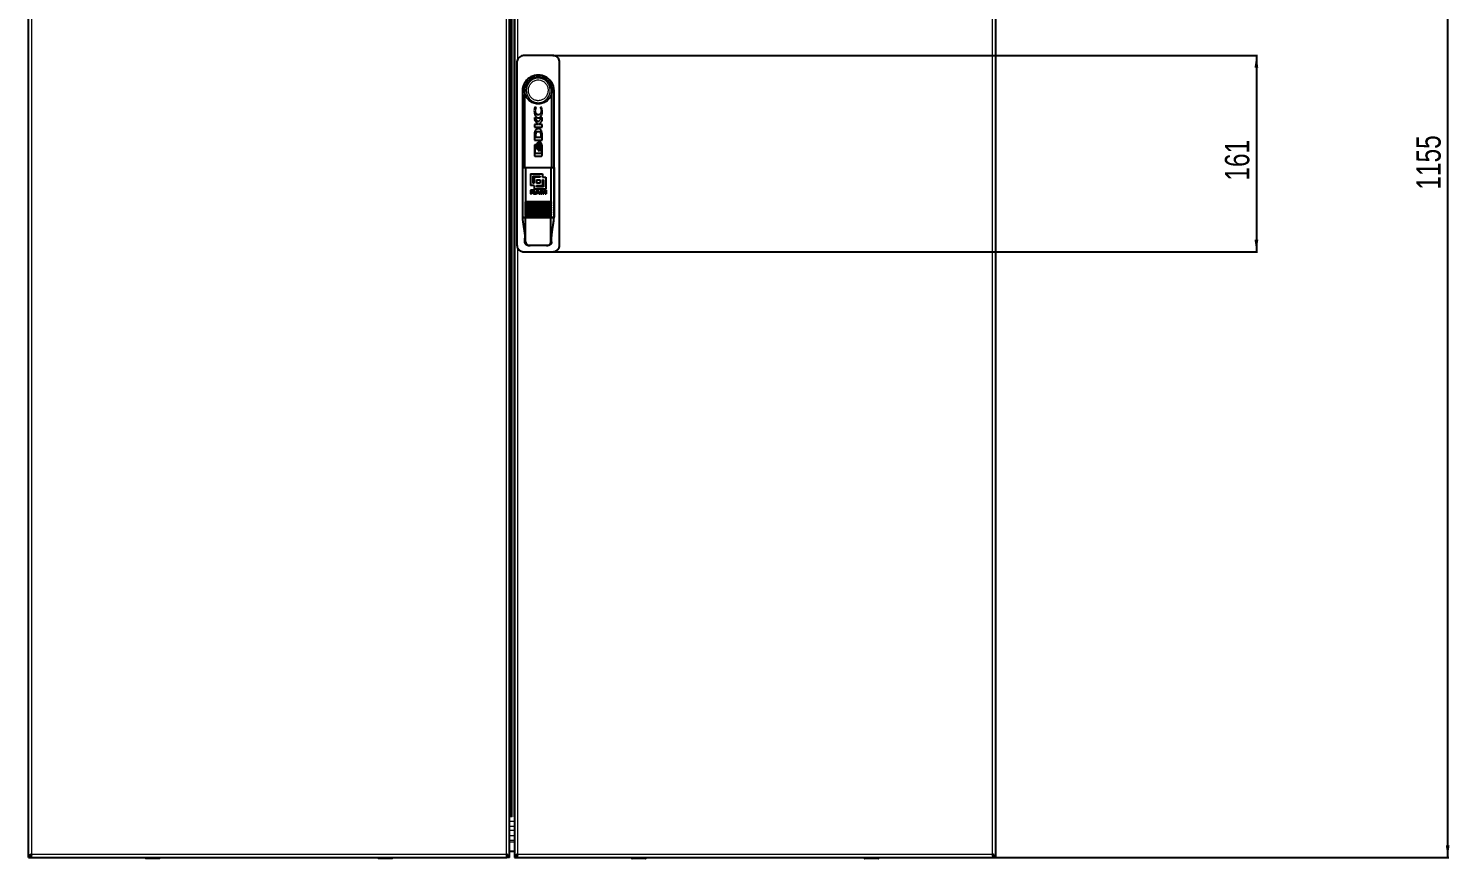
# Model space of a CAD drawing. Header units: millimetres. Extents: x -421 to 2398, y -1229 to 1219.
# Drawn here: x 1232 to 2398, y -704 to -23 of the extents above; entities that cross this region are included whole.
import ezdxf

# ---------------------------------------------------------------- set-up
doc = ezdxf.new("R2010")
doc.units = ezdxf.units.MM
doc.layers.add('FORMAT', color=7, linetype='Continuous')
doc.styles.add('SLDTEXTSTYLE0', font='TXT', dxfattribs={"width": 0.75})
doc.dimstyles.new('SLDDIMSTYLE0', dxfattribs={"dimtxt": 20, "dimasz": 10, "dimexe": 0, "dimexo": 0.0625, "dimgap": 5, "dimtad": 2, "dimdec": 1, "dimrnd": 1e-09, "dimzin": 12, "dimdsep": 46, "dimtxsty": 'SLDTEXTSTYLE0', "dimsah": 1, "dimcen": 0.09, "dimadec": 0, "dimazin": 3, "dimtfac": 1, "dimtofl": 0, "dimtmove": 0, "dimatfit": 3, "dimfxl": 0, "dimfrac": 2, "dimtolj": 1, "dimtzin": 12, "dimarcsym": 0})

# ---------------------------------------------------------------- blocks, each defined once
blk = doc.blocks.new('_D')
at = {"layer": 'FORMAT'}
for p, q in [((2023.5, 451.5), (2397.9, 451.5)), ((2396.9, -703.5), (2396.9, 451.5)), ((2023.5, -703.5), (2397.9, -703.5))]:
    blk.add_line(p, q, dxfattribs=at)
for points in [[(2396.9, 451.5), (2395.3, 441.5), (2398.4, 441.5)], [(2396.9, -703.5), (2398.4, -693.5), (2395.3, -693.5)]]:
    blk.add_solid(points, dxfattribs=at)
at = {"layer": 'FORMAT', "insert": (2371.1, -155.5), "char_height": 20, "attachment_point": 1, "rotation": 90, "style": 'SLDTEXTSTYLE0'}
blk.add_mtext('1155', dxfattribs=at)
blk = doc.blocks.new('_D_3')
at = {"layer": 'FORMAT'}
for p, q in [((1662.3, -45.5), (2240.8, -45.5)), ((2239.8, -45.5), (2239.8, -206.5)), ((1662.3, -206.5), (2240.8, -206.5))]:
    blk.add_line(p, q, dxfattribs=at)
for points in [[(2239.8, -45.5), (2238.3, -55.5), (2241.4, -55.5)], [(2239.8, -206.5), (2241.4, -196.5), (2238.3, -196.5)]]:
    blk.add_solid(points, dxfattribs=at)
at = {"layer": 'FORMAT', "insert": (2214, -148.1), "char_height": 20, "attachment_point": 1, "rotation": 90, "style": 'SLDTEXTSTYLE0'}
blk.add_mtext('161', dxfattribs=at)

msp = doc.modelspace()

# ---------------------------------------------------------------- linework, layer by layer
at = {"color": 7, "linetype": 'Continuous', "lineweight": 25}
for p, q in [((1231.83, -703.45), (1231.83, 451.55)), ((1626.83, -703.45), (1626.83, 451.55)), ((1630.83, 451.55), (1630.83, -703.45)), ((2025.83, -703.45), (2025.83, 451.55)), ((1662.33, -45.45), (1638.33, -45.45)), ((1632.83, -50.95), (1632.83, -200.95)), ((1667.83, -200.95), (1667.83, -50.95)), ((1637.33, -74.45), (1637.33, -177.45)), ((1639.33, -137.45), (1639.33, -77.45)), ((1639.33, -77.45), (1639.33, -77.45)), ((1661.33, -77.45), (1661.33, -137.45)), ((1661.33, -77.45), (1661.33, -77.45)), ((1663.33, -177.45), (1663.33, -74.45)), ((1647.63, -87.78), (1647.1, -90.93)), ((1648.71, -88.15), (1647.63, -87.78)), ((1648.71, -88.44), (1648.71, -88.15)), ((1653.12, -88.17), (1652.31, -87.89)), ((1652.31, -87.89), (1652.31, -88.13)), ((1653.55, -90.96), (1653.12, -88.17)), ((1649.97, -100.12), (1647.18, -96.33)), ((1647.18, -96.33), (1647.18, -98.02)), ((1647.18, -98.02), (1650.14, -102.01)), ((1650.14, -102.01), (1647.18, -102.01)), ((1647.18, -102.01), (1647.18, -104.23)), ((1647.18, -104.23), (1653.47, -104.23)), ((1653.47, -96.24), (1649.97, -100.12)), ((1650.83, -102.01), (1653.47, -98.97)), ((1653.47, -102.01), (1650.83, -102.01)), ((1653.47, -98.97), (1653.47, -96.24)), ((1653.47, -104.23), (1653.47, -102.01)), ((1647.19, -110.64), (1647.19, -114.87)), ((1647.19, -114.87), (1653.48, -114.87)), ((1648.14, -109.97), (1648.06, -110.95)), ((1648.06, -110.95), (1648.06, -112.5)), ((1648.06, -112.5), (1652.7, -112.5)), ((1651.03, -116.58), (1650.35, -116.58)), ((1652.12, -116.58), (1651.42, -116.58)), ((1652.7, -112.5), (1652.7, -111.08)), ((1653.45, -109.81), (1653.27, -108.19)), ((1653.48, -110.81), (1653.45, -109.81)), ((1653.48, -110.83), (1653.48, -110.81)), ((1653.48, -110.85), (1653.48, -110.83)), ((1653.48, -114.87), (1653.48, -110.85)), ((1647.18, -119.45), (1647.18, -127.3)), ((1647.69, -125.84), (1647.69, -119.59)), ((1647.69, -119.59), (1648.27, -119.59)), ((1652.99, -125.84), (1647.69, -125.84)), ((1648.27, -118.8), (1647.84, -118.8)), ((1647.84, -127.95), (1652.81, -127.95)), ((1648.27, -119.59), (1648.27, -118.8)), ((1650, -122.77), (1650.27, -122.63)), ((1650.29, -117.1), (1650.06, -116.96)), ((1650.2, -123.24), (1650.88, -123.24)), ((1650.42, -122.52), (1650.66, -122.24)), ((1650.66, -117.5), (1650.43, -117.22)), ((1650.77, -119.87), (1651.04, -118.31)), ((1651.05, -121.44), (1650.77, -119.87)), ((1651.04, -118.31), (1650.81, -117.75)), ((1650.82, -122), (1651.05, -121.44)), ((1651.27, -123.24), (1651.97, -123.24)), ((1652.99, -122.16), (1652.99, -125.84)), ((1653.47, -127.3), (1653.47, -119.45)), ((1637.36, -137.45), (1637.36, -177.95)), ((1637.36, -137.45), (1639.98, -137.45)), ((1639.98, -137.45), (1660.67, -137.45)), ((1639.98, -137.45), (1639.98, -165.45)), ((1660.67, -137.45), (1660.67, -165.45)), ((1660.67, -137.45), (1663.29, -137.45)), ((1663.29, -137.45), (1663.29, -177.95)), ((1643.98, -142.45), (1653.74, -142.45)), ((1643.98, -142.45), (1643.98, -152.21)), ((1645.94, -144.4), (1645.94, -150.26)), ((1645.94, -144.4), (1651.79, -144.4)), ((1646.91, -150.26), (1645.94, -150.26)), ((1651.79, -145.38), (1646.91, -145.38)), ((1646.91, -145.38), (1646.91, -150.26)), ((1648.86, -147.33), (1648.86, -150.26)), ((1648.86, -147.33), (1651.79, -147.33)), ((1651.79, -150.26), (1648.86, -150.26)), ((1651.79, -144.4), (1651.79, -145.38)), ((1651.79, -147.33), (1651.79, -150.26)), ((1653.74, -142.45), (1653.74, -145.38)), ((1653.74, -145.38), (1656.67, -145.38)), ((1653.74, -147.33), (1653.74, -152.21)), ((1653.74, -147.33), (1654.72, -147.33)), ((1654.72, -147.33), (1654.72, -153.19)), ((1656.67, -145.38), (1656.67, -155.14)), ((1646.91, -152.21), (1643.98, -152.21)), ((1646.05, -156.01), (1643.99, -156.01)), ((1643.99, -156.01), (1643.99, -158.98)), ((1643.99, -158.98), (1644.86, -158.98)), ((1644.86, -156.51), (1644.86, -157.31)), ((1644.86, -156.51), (1645.93, -156.51)), ((1645.89, -157.31), (1644.86, -157.31)), ((1644.86, -157.8), (1644.86, -158.98)), ((1644.86, -157.8), (1645.79, -157.8)), ((1646.42, -158.28), (1646.44, -158.6)), ((1646.57, -158.98), (1647.53, -158.98)), ((1646.91, -152.21), (1646.91, -155.14)), ((1656.67, -155.14), (1646.91, -155.14)), ((1647.36, -158.55), (1647.34, -158.19)), ((1647.36, -158.55), (1647.36, -158.56)), ((1647.53, -158.89), (1647.53, -158.98)), ((1649.37, -156.01), (1647.83, -158.98)), ((1647.83, -158.98), (1648.77, -158.98)), ((1648.77, -158.98), (1649.05, -158.37)), ((1648.86, -152.21), (1648.86, -153.19)), ((1648.86, -152.21), (1653.74, -152.21)), ((1654.72, -153.19), (1648.86, -153.19)), ((1649.05, -158.37), (1650.72, -158.37)), ((1649.28, -157.88), (1649.88, -156.61)), ((1650.48, -157.88), (1649.28, -157.88)), ((1650.39, -156.01), (1649.37, -156.01)), ((1649.88, -156.61), (1650.48, -157.88)), ((1651.94, -158.98), (1650.39, -156.01)), ((1650.72, -158.37), (1651.01, -158.98)), ((1651.01, -158.98), (1651.94, -158.98)), ((1653.71, -156.01), (1652.4, -156.01)), ((1652.4, -156.01), (1652.4, -158.98)), ((1652.4, -158.98), (1653.24, -158.98)), ((1653.24, -156.59), (1653.24, -158.98)), ((1653.24, -156.59), (1654.12, -158.98)), ((1654.57, -158.27), (1653.71, -156.01)), ((1654.12, -158.98), (1655.03, -158.98)), ((1655.42, -156.01), (1654.57, -158.27)), ((1655.03, -158.98), (1655.9, -156.59)), ((1656.74, -156.01), (1655.42, -156.01)), ((1655.9, -156.59), (1655.9, -158.98)), ((1655.9, -158.98), (1656.74, -158.98)), ((1656.74, -156.01), (1656.74, -158.98)), ((1639.73, -165.55), (1639.93, -165.55)), ((1639.73, -171.15), (1639.93, -171.15)), ((1660.72, -165.55), (1639.93, -165.55)), ((1660.72, -166.95), (1639.93, -166.95)), ((1660.72, -168.35), (1639.93, -168.35)), ((1660.72, -169.75), (1639.93, -169.75)), ((1660.72, -171.15), (1639.93, -171.15)), ((1660.72, -172.55), (1639.93, -172.55)), ((1660.72, -173.95), (1639.93, -173.95)), ((1660.72, -165.55), (1660.93, -165.55)), ((1660.72, -171.15), (1660.93, -171.15)), ((1637.36, -177.95), (1639.98, -177.95)), ((1637.36, -178.45), (1639.98, -178.45)), ((1639.33, -178.45), (1639.33, -177.95)), ((1660.72, -175.35), (1639.93, -175.35)), ((1639.98, -176.65), (1639.98, -177.95)), ((1639.98, -177.95), (1660.67, -177.95)), ((1639.98, -198.45), (1639.98, -178.45)), ((1639.98, -178.45), (1660.67, -178.45)), ((1660.67, -176.65), (1660.67, -177.95)), ((1660.67, -177.95), (1663.29, -177.95)), ((1660.67, -198.45), (1660.67, -178.45)), ((1660.67, -178.45), (1663.29, -178.45)), ((1661.33, -177.95), (1661.33, -178.45)), ((1639.37, -198.45), (1639.37, -195.36)), ((1661.29, -198.45), (1661.29, -195.36)), ((1638.33, -206.45), (1662.33, -206.45)), ((1643.6, -201.45), (1642.67, -201.45)), ((1657.06, -201.45), (1643.6, -201.45)), ((1657.99, -201.45), (1657.06, -201.45)), ((1626.83, -665.65), (1626.96, -665.65)), ((1626.83, -669.65), (1627.37, -669.65)), ((1626.83, -698.45), (1630.83, -698.45)), ((1231.83, -703.45), (1233.83, -703.45)), ((1234.13, -703.45), (1234.13, -701.75)), ((1234.13, -703.45), (1624.53, -703.45)), ((1328.08, -703.45), (1328.08, -704.2)), ((1336.84, -704.45), (1328.33, -704.45)), ((1339.33, -704.45), (1336.84, -704.45)), ((1339.58, -704.2), (1339.58, -703.45)), ((1519.08, -703.45), (1519.08, -704.2)), ((1530.33, -704.45), (1519.33, -704.45)), ((1530.58, -704.2), (1530.58, -703.45)), ((1624.53, -701.73), (1624.53, -703.45)), ((1626.83, -703.45), (1624.83, -703.45)), ((1630.83, -703.45), (1632.83, -703.45)), ((1633.13, -703.45), (1633.13, -701.75)), ((1633.13, -703.45), (2023.53, -703.45)), ((1727.08, -703.45), (1727.08, -704.2)), ((1735.84, -704.45), (1727.33, -704.45)), ((1738.33, -704.45), (1735.84, -704.45)), ((1738.58, -704.2), (1738.58, -703.45)), ((1918.08, -703.45), (1918.08, -704.2)), ((1929.33, -704.45), (1918.33, -704.45)), ((1929.58, -704.2), (1929.58, -703.45)), ((2023.53, -701.45), (2023.53, -703.45)), ((2025.83, -703.45), (2023.83, -703.45))]:
    msp.add_line(p, q, dxfattribs=at)
at = {"color": 8, "linetype": 'Continuous', "lineweight": 18}
for p, q in [((1234.43, 448.95), (1234.43, -700.85)), ((1624.23, -700.85), (1624.23, 448.95)), ((1633.43, 448.95), (1633.43, -48.61)), ((2023.23, -700.85), (2023.23, 448.95)), ((1627.84, -670.58), (1627.84, 418.68)), ((1628.31, 418.7), (1628.31, -670.6)), ((1628.88, -670.27), (1628.88, 418.36)), ((1630.23, 418.36), (1630.23, -670.27)), ((1639.98, -165.45), (1660.67, -165.45)), ((1633.43, -203.29), (1633.43, -700.85)), ((1639.37, -198.45), (1639.98, -198.45)), ((1660.67, -198.45), (1661.29, -198.45)), ((1626.83, -673.63), (1630.83, -673.63)), ((1626.83, -677.96), (1630.83, -677.96)), ((1626.83, -681.19), (1630.83, -681.19)), ((1626.83, -685.51), (1630.83, -685.51)), ((1626.83, -689.28), (1630.83, -689.28)), ((1626.83, -690.72), (1630.83, -690.72)), ((1234.43, -700.85), (1624.23, -700.85)), ((1328.08, -704.2), (1336.97, -704.2)), ((1336.97, -704.2), (1339.58, -704.2)), ((1519.08, -704.2), (1530.58, -704.2)), ((1633.43, -700.85), (2023.23, -700.85)), ((1727.08, -704.2), (1735.97, -704.2)), ((1735.97, -704.2), (1738.58, -704.2)), ((1918.08, -704.2), (1929.58, -704.2))]:
    msp.add_line(p, q, dxfattribs=at)
at = {"color": 7, "linetype": 'Continuous', "lineweight": 25}
for centre, radius, start, end in [((1650.33, -74.45), 13, 144.60565, 180), ((1650.33, -74.45), 11.4, 344.74488, 195.25752), ((1650.33, -74.45), 13, 35.39435, 144.60565), ((1650.33, -74.45), 13, 0, 35.39435), ((1650.33, -177.45), 13, 180, 184.41172), ((1650.33, -177.45), 13, 355.58829, 0), ((1328.33, -704.2), 0.25, 180, 270), ((1339.33, -704.2), 0.25, 270, 0), ((1519.33, -704.2), 0.25, 180, 270), ((1530.33, -704.2), 0.25, 270, 0), ((1727.33, -704.2), 0.25, 180, 270), ((1738.33, -704.2), 0.25, 270, 0), ((1918.33, -704.2), 0.25, 180, 270), ((1929.33, -704.2), 0.25, 270, 0)]:
    msp.add_arc(centre, radius, start, end, dxfattribs=at)
for points, knots in [([(1638.33, -45.45), (1637.71, -45.51), (1636.47, -45.63), (1634.82, -46.58), (1633.58, -47.98), (1632.92, -49.52), (1632.85, -50.55), (1632.83, -50.95)], [0, 0, 0, 0, 0.2146939, 0.4293877, 0.6440816, 0.8587754, 1, 1, 1, 1]), ([(1667.83, -50.95), (1667.77, -50.33), (1667.65, -49.1), (1666.7, -47.45), (1665.3, -46.2), (1663.76, -45.54), (1662.73, -45.48), (1662.33, -45.45)], [0, 0, 0, 0, 0.2146898, 0.4293796, 0.6440728, 0.8587666, 1, 1, 1, 1]), ([(1661.33, -77.45), (1661.25, -77.6), (1661.15, -77.79), (1660.96, -77.73), (1660.91, -77.67), (1660.89, -77.68), (1660.86, -77.71), (1660.78, -77.86), (1660.52, -78.45), (1659.84, -79.96), (1658.17, -82.13), (1655.32, -84.15), (1651.71, -85.2), (1647.91, -85.03), (1644.36, -83.64), (1641.82, -81.4), (1640.49, -79.34), (1640, -78.11), (1639.81, -77.74), (1639.78, -77.69), (1639.76, -77.67), (1639.73, -77.68), (1639.64, -77.75), (1639.47, -77.78), (1639.38, -77.57), (1639.33, -77.45)], [0, 0, 0, 0, 0.0606924, 0.0805589, 0.0842327, 0.0858551, 0.088471, 0.0918895, 0.1038086, 0.1490341, 0.2394014, 0.348151, 0.4589406, 0.5711838, 0.6838346, 0.7958468, 0.8697554, 0.9066852, 0.9101249, 0.9128346, 0.9146791, 0.9165483, 0.9244032, 0.9559527, 1, 1, 1, 1]), ([(1647.1, -90.93), (1647.13, -91.52), (1647.18, -92.7), (1647.68, -94.41), (1648.42, -95.72), (1649.25, -96.38), (1649.8, -96.6), (1650.1, -96.63), (1650.25, -96.64)], [0, 0, 0, 0, 0.2502823, 0.4993933, 0.7487907, 0.8746994, 0.9372862, 1, 1, 1, 1]), ([(1647.92, -90.87), (1647.96, -90.44), (1648.02, -89.56), (1648.48, -88.82), (1648.71, -88.44)], [0, 0, 0, 0, 0.5009634, 1, 1, 1, 1]), ([(1650.4, -94.13), (1650.21, -94.12), (1649.83, -94.08), (1649.32, -93.83), (1648.88, -93.47), (1648.41, -92.88), (1648.01, -92), (1647.95, -91.25), (1647.92, -90.87)], [0, 0, 0, 0, 0.1244159, 0.2483566, 0.3739824, 0.5001693, 0.7493996, 1, 1, 1, 1]), ([(1650.25, -96.64), (1650.55, -96.61), (1651.17, -96.56), (1652, -96.09), (1652.61, -95.4), (1653.16, -94.29), (1653.5, -92.79), (1653.54, -91.57), (1653.55, -90.96)], [0, 0, 0, 0, 0.12526231, 0.2501242, 0.37538393, 0.50070698, 0.75032223, 1, 1, 1, 1]), ([(1652.87, -90.87), (1652.84, -91.25), (1652.79, -92), (1652.39, -92.87), (1651.92, -93.46), (1651.48, -93.83), (1650.97, -94.08), (1650.59, -94.12), (1650.4, -94.13)], [0, 0, 0, 0, 0.2499646, 0.4978209, 0.6230141, 0.7485813, 0.8742843, 1, 1, 1, 1]), ([(1652.31, -88.13), (1652.48, -88.57), (1652.81, -89.46), (1652.85, -90.4), (1652.87, -90.87)], [0, 0, 0, 0, 0.5000842, 1, 1, 1, 1]), ([(1647.84, -107.1), (1647.71, -107.38), (1647.45, -107.93), (1647.25, -109.13), (1647.21, -110.03), (1647.19, -110.64)], [0, 0, 0, 0, 0.249362, 0.4996719, 1, 1, 1, 1]), ([(1653.27, -108.19), (1653.18, -107.89), (1653, -107.3), (1652.49, -106.5), (1651.8, -105.87), (1650.94, -105.46), (1649.99, -105.42), (1649.1, -105.73), (1648.36, -106.33), (1648.01, -106.84), (1647.84, -107.1)], [0, 0, 0, 0, 0.1255568, 0.2501397, 0.3754769, 0.5000684, 0.6244194, 0.7493773, 0.8740706, 1, 1, 1, 1]), ([(1650.35, -107.95), (1650.07, -107.96), (1649.64, -107.97), (1649.1, -108.15), (1648.74, -108.4), (1648.5, -108.75), (1648.29, -109.28), (1648.2, -109.7), (1648.14, -109.97)], [0, 0, 0, 0, 0.2494324, 0.37514, 0.4993561, 0.6234585, 0.749245, 1, 1, 1, 1]), ([(1652.7, -111.08), (1652.69, -110.71), (1652.67, -109.96), (1652.47, -109.01), (1651.99, -108.4), (1651.32, -108), (1650.74, -107.97), (1650.35, -107.95)], [0, 0, 0, 0, 0.2484271, 0.4973724, 0.6229029, 0.7485104, 1, 1, 1, 1]), ([(1650.35, -116.58), (1650.48, -116.66), (1650.74, -116.84), (1651.12, -117.34), (1651.58, -118.32), (1651.65, -119.25), (1651.7, -119.87)], [0, 0, 0, 0, 0.12567833, 0.25113951, 0.5015899, 1, 1, 1, 1]), ([(1652.37, -119.87), (1652.32, -119.26), (1652.26, -118.33), (1651.79, -117.34), (1651.42, -116.84), (1651.16, -116.66), (1651.03, -116.58)], [0, 0, 0, 0, 0.4961681, 0.7477028, 0.8741115, 1, 1, 1, 1]), ([(1651.42, -116.58), (1651.55, -116.66), (1651.81, -116.84), (1652.18, -117.34), (1652.65, -118.32), (1652.72, -119.25), (1652.76, -119.87)], [0, 0, 0, 0, 0.12567726, 0.25113664, 0.5015854, 1, 1, 1, 1]), ([(1653.47, -119.45), (1653.45, -119.18), (1653.4, -118.64), (1653.11, -117.86), (1652.78, -117.26), (1652.46, -116.81), (1652.23, -116.66), (1652.12, -116.58)], [0, 0, 0, 0, 0.2498218, 0.4993095, 0.7487414, 0.8748789, 1, 1, 1, 1]), ([(1647.84, -118.8), (1647.76, -118.81), (1647.59, -118.83), (1647.37, -118.98), (1647.24, -119.16), (1647.19, -119.33), (1647.19, -119.41), (1647.18, -119.45)], [0, 0, 0, 0, 0.2494454, 0.4989987, 0.7485105, 0.8738593, 1, 1, 1, 1]), ([(1647.18, -127.3), (1647.19, -127.34), (1647.19, -127.43), (1647.24, -127.59), (1647.37, -127.77), (1647.58, -127.92), (1647.76, -127.94), (1647.84, -127.95)], [0, 0, 0, 0, 0.1253881, 0.2505914, 0.5001924, 0.7498055, 1, 1, 1, 1]), ([(1650.06, -116.96), (1649.93, -117.02), (1649.67, -117.14), (1649.26, -117.55), (1648.9, -118.18), (1648.65, -119.01), (1648.62, -119.59), (1648.61, -119.87)], [0, 0, 0, 0, 0.1246003, 0.2489765, 0.5004054, 0.7493329, 1, 1, 1, 1]), ([(1648.61, -119.87), (1648.62, -120.15), (1648.65, -120.71), (1648.89, -121.53), (1649.23, -122.16), (1649.63, -122.57), (1649.88, -122.7), (1650, -122.77)], [0, 0, 0, 0, 0.2487307, 0.4973773, 0.750528, 0.8752331, 1, 1, 1, 1]), ([(1649.12, -119.87), (1649.17, -119.35), (1649.24, -118.58), (1649.69, -117.61), (1650.09, -117.27), (1650.29, -117.1)], [0, 0, 0, 0, 0.4989654, 0.749922, 1, 1, 1, 1]), ([(1650.27, -122.63), (1650.07, -122.46), (1649.68, -122.12), (1649.24, -121.16), (1649.17, -120.39), (1649.12, -119.87)], [0, 0, 0, 0, 0.24957535, 0.50084182, 1, 1, 1, 1]), ([(1650.43, -117.22), (1650.26, -117.4), (1649.92, -117.75), (1649.53, -118.66), (1649.46, -119.39), (1649.42, -119.87)], [0, 0, 0, 0, 0.2501927, 0.5001584, 1, 1, 1, 1]), ([(1649.42, -119.87), (1649.46, -120.36), (1649.53, -121.08), (1649.92, -121.99), (1650.25, -122.34), (1650.42, -122.52)], [0, 0, 0, 0, 0.4995843, 0.7495271, 1, 1, 1, 1]), ([(1649.93, -119.87), (1649.96, -119.45), (1650, -118.82), (1650.3, -118.02), (1650.54, -117.67), (1650.66, -117.5)], [0, 0, 0, 0, 0.5014603, 0.750257, 1, 1, 1, 1]), ([(1650.66, -122.24), (1650.54, -122.07), (1650.3, -121.72), (1650.01, -120.92), (1649.96, -120.29), (1649.93, -119.87)], [0, 0, 0, 0, 0.25089526, 0.500775, 1, 1, 1, 1]), ([(1651.7, -119.87), (1651.65, -120.52), (1651.57, -121.49), (1651.06, -122.51), (1650.64, -123.01), (1650.35, -123.16), (1650.2, -123.24)], [0, 0, 0, 0, 0.4971459, 0.7483739, 0.8746499, 1, 1, 1, 1]), ([(1650.81, -117.75), (1650.65, -118.08), (1650.31, -118.75), (1650.28, -119.5), (1650.26, -119.87)], [0, 0, 0, 0, 0.4984332, 1, 1, 1, 1]), ([(1650.26, -119.87), (1650.28, -120.25), (1650.31, -121), (1650.65, -121.67), (1650.82, -122)], [0, 0, 0, 0, 0.50147111, 1, 1, 1, 1]), ([(1650.88, -123.24), (1651.02, -123.16), (1651.31, -123.01), (1651.73, -122.51), (1652.24, -121.49), (1652.32, -120.52), (1652.37, -119.87)], [0, 0, 0, 0, 0.1252924, 0.2510094, 0.5010488, 1, 1, 1, 1]), ([(1652.76, -119.87), (1652.71, -120.52), (1652.64, -121.49), (1652.13, -122.51), (1651.7, -123.01), (1651.41, -123.16), (1651.27, -123.24)], [0, 0, 0, 0, 0.4971542, 0.7483802, 0.8746534, 1, 1, 1, 1]), ([(1651.97, -123.24), (1652.08, -123.18), (1652.31, -123.08), (1652.68, -122.72), (1652.86, -122.38), (1652.99, -122.16)], [0, 0, 0, 0, 0.2481114, 0.4958631, 1, 1, 1, 1]), ([(1652.81, -127.95), (1652.9, -127.94), (1653.07, -127.92), (1653.29, -127.77), (1653.41, -127.59), (1653.47, -127.43), (1653.47, -127.34), (1653.47, -127.3)], [0, 0, 0, 0, 0.2494374, 0.4989967, 0.7485162, 0.8738601, 1, 1, 1, 1]), ([(1645.79, -157.8), (1645.9, -157.81), (1646.06, -157.81), (1646.23, -157.87), (1646.32, -157.94), (1646.38, -158.04), (1646.41, -158.16), (1646.42, -158.25), (1646.42, -158.28)], [0, 0, 0, 0, 0.3623072, 0.4997618, 0.6038945, 0.7077513, 0.8881589, 1, 1, 1, 1]), ([(1646.58, -156.91), (1646.57, -156.95), (1646.57, -157.03), (1646.51, -157.13), (1646.42, -157.21), (1646.22, -157.3), (1646.03, -157.3), (1645.89, -157.31)], [0, 0, 0, 0, 0.14484774, 0.2595538, 0.37414589, 0.5488424, 1, 1, 1, 1]), ([(1645.93, -156.51), (1646.07, -156.51), (1646.25, -156.52), (1646.45, -156.62), (1646.53, -156.71), (1646.57, -156.81), (1646.57, -156.88), (1646.58, -156.91)], [0, 0, 0, 0, 0.4647786, 0.6394977, 0.7667833, 0.8944855, 1, 1, 1, 1]), ([(1647.45, -156.85), (1647.44, -156.76), (1647.43, -156.59), (1647.32, -156.38), (1647.13, -156.21), (1646.71, -156.03), (1646.32, -156.02), (1646.05, -156.01)], [0, 0, 0, 0, 0.1491412, 0.264134, 0.3788516, 0.5602325, 1, 1, 1, 1]), ([(1646.44, -158.6), (1646.44, -158.64), (1646.45, -158.71), (1646.47, -158.83), (1646.52, -158.92), (1646.56, -158.97), (1646.57, -158.98)], [0, 0, 0, 0, 0.2561394, 0.5126978, 0.9190221, 1, 1, 1, 1]), ([(1646.82, -157.54), (1646.93, -157.51), (1647.11, -157.46), (1647.31, -157.29), (1647.42, -157.1), (1647.45, -156.94), (1647.45, -156.86), (1647.45, -156.85)], [0, 0, 0, 0, 0.3314728, 0.5464809, 0.7625261, 0.960277, 1, 1, 1, 1]), ([(1647.34, -158.19), (1647.33, -158.09), (1647.31, -157.93), (1647.2, -157.73), (1647.04, -157.61), (1646.9, -157.57), (1646.82, -157.54)], [0, 0, 0, 0, 0.3364219, 0.5234602, 0.710673, 1, 1, 1, 1]), ([(1647.53, -158.89), (1647.5, -158.88), (1647.45, -158.85), (1647.4, -158.77), (1647.36, -158.67), (1647.36, -158.6), (1647.36, -158.56)], [0, 0, 0, 0, 0.2026304, 0.4204058, 0.7280078, 1, 1, 1, 1]), ([(1639.98, -166.85), (1639.94, -166.63), (1639.87, -166.31), (1639.79, -165.88), (1639.75, -165.66), (1639.73, -165.55)], [0, 0, 0, 0, 0.49999327, 0.74999583, 1, 1, 1, 1]), ([(1639.98, -168.25), (1639.94, -168.03), (1639.87, -167.71), (1639.79, -167.28), (1639.75, -167.06), (1639.73, -166.95)], [0, 0, 0, 0, 0.4999933, 0.7499958, 1, 1, 1, 1]), ([(1639.98, -169.65), (1639.94, -169.43), (1639.87, -169.11), (1639.79, -168.68), (1639.75, -168.46), (1639.73, -168.35)], [0, 0, 0, 0, 0.4999933, 0.7499958, 1, 1, 1, 1]), ([(1639.98, -171.05), (1639.94, -170.83), (1639.87, -170.51), (1639.79, -170.08), (1639.75, -169.86), (1639.73, -169.75)], [0, 0, 0, 0, 0.4999933, 0.7499958, 1, 1, 1, 1]), ([(1639.98, -172.45), (1639.94, -172.23), (1639.87, -171.91), (1639.79, -171.48), (1639.75, -171.26), (1639.73, -171.15)], [0, 0, 0, 0, 0.49999327, 0.74999583, 1, 1, 1, 1]), ([(1639.98, -173.85), (1639.94, -173.63), (1639.87, -173.31), (1639.79, -172.88), (1639.75, -172.66), (1639.73, -172.55)], [0, 0, 0, 0, 0.4999933, 0.7499958, 1, 1, 1, 1]), ([(1639.98, -175.25), (1639.94, -175.03), (1639.87, -174.71), (1639.79, -174.28), (1639.75, -174.06), (1639.73, -173.95)], [0, 0, 0, 0, 0.49999327, 0.74999583, 1, 1, 1, 1]), ([(1639.93, -165.55), (1639.94, -165.55), (1639.95, -165.55), (1639.97, -165.52), (1639.98, -165.49), (1639.98, -165.47), (1639.98, -165.45), (1639.98, -165.45)], [0, 0, 0, 0, 0.29569138, 0.56868667, 0.75985305, 0.95191208, 1, 1, 1, 1]), ([(1639.93, -166.95), (1639.94, -166.95), (1639.95, -166.95), (1639.97, -166.92), (1639.98, -166.89), (1639.98, -166.87), (1639.98, -166.85), (1639.98, -166.85)], [0, 0, 0, 0, 0.2956914, 0.5686867, 0.7598531, 0.9519121, 1, 1, 1, 1]), ([(1639.93, -168.35), (1639.94, -168.35), (1639.95, -168.35), (1639.97, -168.32), (1639.98, -168.29), (1639.98, -168.27), (1639.98, -168.25), (1639.98, -168.25)], [0, 0, 0, 0, 0.2956914, 0.5686867, 0.7598531, 0.9519121, 1, 1, 1, 1]), ([(1639.93, -169.75), (1639.94, -169.75), (1639.95, -169.75), (1639.97, -169.72), (1639.98, -169.69), (1639.98, -169.67), (1639.98, -169.65), (1639.98, -169.65)], [0, 0, 0, 0, 0.2956914, 0.5686867, 0.7598531, 0.9519121, 1, 1, 1, 1]), ([(1639.93, -171.15), (1639.94, -171.15), (1639.95, -171.15), (1639.97, -171.12), (1639.98, -171.09), (1639.98, -171.07), (1639.98, -171.05), (1639.98, -171.05)], [0, 0, 0, 0, 0.2956914, 0.5686867, 0.7598531, 0.9519121, 1, 1, 1, 1]), ([(1639.93, -172.55), (1639.94, -172.55), (1639.95, -172.55), (1639.97, -172.52), (1639.98, -172.49), (1639.98, -172.47), (1639.98, -172.45), (1639.98, -172.45)], [0, 0, 0, 0, 0.2956914, 0.5686867, 0.7598531, 0.9519121, 1, 1, 1, 1]), ([(1639.93, -173.95), (1639.94, -173.95), (1639.95, -173.95), (1639.97, -173.92), (1639.98, -173.89), (1639.98, -173.87), (1639.98, -173.85), (1639.98, -173.85)], [0, 0, 0, 0, 0.29569138, 0.56868667, 0.75985305, 0.95191208, 1, 1, 1, 1]), ([(1660.67, -166.85), (1658.75, -166.85), (1654.9, -166.85), (1647.97, -166.85), (1643.01, -166.85), (1639.98, -166.85)], [0, 0, 0, 0, 0.2800507, 0.5600468, 1, 1, 1, 1]), ([(1660.67, -168.25), (1658.75, -168.25), (1654.9, -168.25), (1647.97, -168.25), (1643.01, -168.25), (1639.98, -168.25)], [0, 0, 0, 0, 0.2800507, 0.5600468, 1, 1, 1, 1]), ([(1660.67, -169.65), (1658.75, -169.65), (1654.9, -169.65), (1647.97, -169.65), (1643.01, -169.65), (1639.98, -169.65)], [0, 0, 0, 0, 0.2800507, 0.5600468, 1, 1, 1, 1]), ([(1660.67, -171.05), (1658.75, -171.05), (1654.9, -171.05), (1647.97, -171.05), (1643.01, -171.05), (1639.98, -171.05)], [0, 0, 0, 0, 0.2800507, 0.5600468, 1, 1, 1, 1]), ([(1660.67, -172.45), (1658.75, -172.45), (1654.9, -172.45), (1647.97, -172.45), (1643.01, -172.45), (1639.98, -172.45)], [0, 0, 0, 0, 0.2800507, 0.5600468, 1, 1, 1, 1]), ([(1660.67, -173.85), (1658.75, -173.85), (1654.9, -173.85), (1647.97, -173.85), (1643.01, -173.85), (1639.98, -173.85)], [0, 0, 0, 0, 0.2800507, 0.5600468, 1, 1, 1, 1]), ([(1660.67, -165.45), (1660.67, -165.46), (1660.67, -165.48), (1660.68, -165.51), (1660.69, -165.53), (1660.71, -165.55), (1660.72, -165.55), (1660.72, -165.55)], [0, 0, 0, 0, 0.17170867, 0.34298427, 0.5250053, 0.73580203, 1, 1, 1, 1]), ([(1660.93, -165.55), (1660.91, -165.66), (1660.86, -165.93), (1660.77, -166.36), (1660.7, -166.69), (1660.67, -166.85)], [0, 0, 0, 0, 0.24999603, 0.62499526, 1, 1, 1, 1]), ([(1660.67, -166.85), (1660.67, -166.86), (1660.67, -166.88), (1660.68, -166.91), (1660.69, -166.93), (1660.71, -166.95), (1660.72, -166.95), (1660.72, -166.95)], [0, 0, 0, 0, 0.1717087, 0.3429843, 0.5250053, 0.735802, 1, 1, 1, 1]), ([(1660.93, -166.95), (1660.91, -167.06), (1660.86, -167.33), (1660.77, -167.76), (1660.7, -168.09), (1660.67, -168.25)], [0, 0, 0, 0, 0.249996, 0.6249953, 1, 1, 1, 1]), ([(1660.67, -168.25), (1660.67, -168.26), (1660.67, -168.28), (1660.68, -168.31), (1660.69, -168.33), (1660.71, -168.35), (1660.72, -168.35), (1660.72, -168.35)], [0, 0, 0, 0, 0.17170867, 0.34298427, 0.5250053, 0.73580203, 1, 1, 1, 1]), ([(1660.93, -168.35), (1660.91, -168.46), (1660.86, -168.73), (1660.77, -169.16), (1660.7, -169.49), (1660.67, -169.65)], [0, 0, 0, 0, 0.24999603, 0.62499526, 1, 1, 1, 1]), ([(1660.67, -169.65), (1660.67, -169.66), (1660.67, -169.68), (1660.68, -169.71), (1660.69, -169.73), (1660.71, -169.75), (1660.72, -169.75), (1660.72, -169.75)], [0, 0, 0, 0, 0.17170867, 0.34298427, 0.5250053, 0.73580203, 1, 1, 1, 1]), ([(1660.93, -169.75), (1660.91, -169.86), (1660.86, -170.13), (1660.77, -170.56), (1660.7, -170.89), (1660.67, -171.05)], [0, 0, 0, 0, 0.249996, 0.6249953, 1, 1, 1, 1]), ([(1660.67, -171.05), (1660.67, -171.06), (1660.67, -171.08), (1660.68, -171.11), (1660.69, -171.13), (1660.71, -171.15), (1660.72, -171.15), (1660.72, -171.15)], [0, 0, 0, 0, 0.1717087, 0.3429843, 0.5250053, 0.735802, 1, 1, 1, 1]), ([(1660.93, -171.15), (1660.91, -171.26), (1660.86, -171.53), (1660.77, -171.96), (1660.7, -172.29), (1660.67, -172.45)], [0, 0, 0, 0, 0.249996, 0.6249953, 1, 1, 1, 1]), ([(1660.67, -172.45), (1660.67, -172.46), (1660.67, -172.48), (1660.68, -172.51), (1660.69, -172.53), (1660.71, -172.55), (1660.72, -172.55), (1660.72, -172.55)], [0, 0, 0, 0, 0.17170867, 0.34298427, 0.5250053, 0.73580203, 1, 1, 1, 1]), ([(1660.93, -172.55), (1660.91, -172.66), (1660.86, -172.93), (1660.77, -173.36), (1660.7, -173.69), (1660.67, -173.85)], [0, 0, 0, 0, 0.249996, 0.6249953, 1, 1, 1, 1]), ([(1660.67, -173.85), (1660.67, -173.86), (1660.67, -173.88), (1660.68, -173.91), (1660.69, -173.93), (1660.71, -173.95), (1660.72, -173.95), (1660.72, -173.95)], [0, 0, 0, 0, 0.1717087, 0.3429843, 0.5250053, 0.735802, 1, 1, 1, 1]), ([(1660.93, -173.95), (1660.91, -174.06), (1660.86, -174.33), (1660.77, -174.76), (1660.7, -175.09), (1660.67, -175.25)], [0, 0, 0, 0, 0.249996, 0.6249953, 1, 1, 1, 1]), ([(1637.36, -178.45), (1637.47, -179.7), (1637.68, -182.19), (1638.09, -184.73), (1638.3, -186)], [0, 0, 0, 0, 0.499713, 1, 1, 1, 1]), ([(1638.3, -186), (1638.49, -187.17), (1638.88, -189.54), (1639.31, -192.74), (1639.35, -194.74), (1639.37, -195.36)], [0, 0, 0, 0, 0.40101464, 0.81237094, 1, 1, 1, 1]), ([(1639.98, -176.65), (1639.94, -176.43), (1639.87, -176.11), (1639.79, -175.68), (1639.75, -175.46), (1639.73, -175.35)], [0, 0, 0, 0, 0.4999933, 0.7499958, 1, 1, 1, 1]), ([(1639.93, -175.35), (1639.94, -175.35), (1639.95, -175.35), (1639.97, -175.32), (1639.98, -175.29), (1639.98, -175.27), (1639.98, -175.25), (1639.98, -175.25)], [0, 0, 0, 0, 0.2956914, 0.5686867, 0.7598531, 0.9519121, 1, 1, 1, 1]), ([(1660.67, -175.25), (1658.75, -175.25), (1654.9, -175.25), (1647.97, -175.25), (1643.01, -175.25), (1639.98, -175.25)], [0, 0, 0, 0, 0.2800507, 0.5600468, 1, 1, 1, 1]), ([(1660.67, -176.65), (1658.75, -176.65), (1654.9, -176.65), (1647.97, -176.65), (1643.01, -176.65), (1639.98, -176.65)], [0, 0, 0, 0, 0.28005072, 0.56004677, 1, 1, 1, 1]), ([(1660.67, -175.25), (1660.67, -175.26), (1660.67, -175.28), (1660.68, -175.31), (1660.69, -175.33), (1660.71, -175.35), (1660.72, -175.35), (1660.72, -175.35)], [0, 0, 0, 0, 0.1717087, 0.3429843, 0.5250053, 0.735802, 1, 1, 1, 1]), ([(1660.93, -175.35), (1660.91, -175.46), (1660.86, -175.73), (1660.77, -176.16), (1660.7, -176.49), (1660.67, -176.65)], [0, 0, 0, 0, 0.249996, 0.6249953, 1, 1, 1, 1]), ([(1661.29, -195.36), (1661.3, -194.69), (1661.33, -193.34), (1661.57, -191.07), (1661.93, -188.59), (1662.21, -186.87), (1662.36, -186)], [0, 0, 0, 0, 0.2008823, 0.4071697, 0.701581, 1, 1, 1, 1]), ([(1662.36, -186), (1662.56, -184.73), (1662.97, -182.19), (1663.19, -179.7), (1663.29, -178.45)], [0, 0, 0, 0, 0.499209, 1, 1, 1, 1]), ([(1632.83, -200.95), (1632.89, -201.57), (1633.01, -202.81), (1633.96, -204.45), (1635.35, -205.7), (1636.9, -206.36), (1637.92, -206.42), (1638.33, -206.45)], [0, 0, 0, 0, 0.2146898, 0.4293796, 0.6440728, 0.8587666, 1, 1, 1, 1]), ([(1642.67, -201.45), (1642.26, -201.41), (1641.46, -201.34), (1640.4, -200.73), (1639.68, -199.86), (1639.39, -199.04), (1639.37, -198.58), (1639.37, -198.45)], [0, 0, 0, 0, 0.2441944, 0.4889806, 0.7166564, 0.9231563, 1, 1, 1, 1]), ([(1639.98, -198.45), (1640.02, -198.75), (1640.08, -199.34), (1640.55, -200.14), (1641.25, -200.8), (1642.24, -201.3), (1643.08, -201.45), (1643.55, -201.45), (1643.6, -201.45)], [0, 0, 0, 0, 0.1698955, 0.3393802, 0.5190387, 0.7268484, 0.9704723, 1, 1, 1, 1]), ([(1657.06, -201.45), (1657.56, -201.4), (1658.48, -201.31), (1659.59, -200.68), (1660.32, -199.86), (1660.64, -199.07), (1660.66, -198.59), (1660.67, -198.45)], [0, 0, 0, 0, 0.2927041, 0.5265985, 0.7224308, 0.9192671, 1, 1, 1, 1]), ([(1661.29, -198.45), (1661.26, -198.77), (1661.19, -199.4), (1660.7, -200.25), (1659.96, -200.92), (1659.02, -201.37), (1658.33, -201.42), (1657.99, -201.45)], [0, 0, 0, 0, 0.1918411, 0.383469, 0.5809611, 0.7934617, 1, 1, 1, 1]), ([(1662.33, -206.45), (1662.95, -206.39), (1664.18, -206.27), (1665.83, -205.32), (1667.08, -203.92), (1667.73, -202.38), (1667.8, -201.36), (1667.83, -200.95)], [0, 0, 0, 0, 0.2146939, 0.4293877, 0.6440816, 0.8587754, 1, 1, 1, 1]), ([(1234.43, -700.85), (1234.14, -701.03), (1233.51, -701.44), (1232.65, -702.06), (1231.97, -702.75), (1231.88, -703.21), (1231.83, -703.45)], [0, 0, 0, 0, 0.2113527, 0.4661677, 0.7210903, 1, 1, 1, 1]), ([(1234.43, -700.85), (1234.29, -701.23), (1234.07, -701.85), (1233.86, -702.72), (1233.84, -703.2), (1233.83, -703.45)], [0, 0, 0, 0, 0.4375, 0.7156903, 1, 1, 1, 1]), ([(1626.83, -703.45), (1626.8, -703.27), (1626.74, -702.86), (1626.2, -702.23), (1625.33, -701.55), (1624.61, -701.09), (1624.23, -700.85)], [0, 0, 0, 0, 0.2135062, 0.4683221, 0.7232409, 1, 1, 1, 1]), ([(1624.83, -703.45), (1624.8, -703.07), (1624.76, -702.45), (1624.49, -701.58), (1624.32, -701.1), (1624.23, -700.85)], [0, 0, 0, 0, 0.4375, 0.7156903, 1, 1, 1, 1]), ([(1633.43, -700.85), (1633.14, -701.03), (1632.51, -701.44), (1631.65, -702.06), (1630.97, -702.75), (1630.88, -703.21), (1630.83, -703.45)], [0, 0, 0, 0, 0.2113527, 0.4661677, 0.7210903, 1, 1, 1, 1]), ([(1633.43, -700.85), (1633.29, -701.23), (1633.07, -701.85), (1632.86, -702.72), (1632.84, -703.2), (1632.83, -703.45)], [0, 0, 0, 0, 0.43750004, 0.71569026, 1, 1, 1, 1])]:
    msp.add_open_spline(points, degree=3, knots=knots, dxfattribs=at)
at = {"color": 8, "linetype": 'Continuous', "lineweight": 18}
for points, knots in [([(1650.33, -84.15), (1649.93, -84.13), (1648.47, -84.08), (1645.99, -83.3), (1643.33, -81.38), (1641.39, -78.64), (1640.41, -75.34), (1640.55, -71.84), (1641.84, -68.58), (1644.14, -65.96), (1646.81, -64.5), (1649.68, -63.88), (1652.59, -64.06), (1655.6, -65.33), (1658.06, -67.53), (1659.7, -70.46), (1660.33, -73.86), (1659.8, -77.34), (1658.15, -80.46), (1655.58, -82.8), (1652.81, -83.99), (1651.01, -84.1), (1650.33, -84.15)], [0, 0, 0, 0, 0.0191502, 0.070299, 0.1218266, 0.174622, 0.2289631, 0.28448, 0.3403769, 0.3957099, 0.4496776, 0.4842446, 0.535714, 0.5871661, 0.6390358, 0.6923446, 0.7471414, 0.8028841, 0.8586993, 0.9136527, 0.9670758, 1, 1, 1, 1]), ([(1650.33, -82.51), (1650.89, -82.48), (1652.38, -82.38), (1654.67, -81.37), (1656.79, -79.39), (1658.14, -76.75), (1658.57, -73.81), (1658.06, -70.95), (1656.71, -68.47), (1654.68, -66.61), (1652.2, -65.53), (1649.79, -65.37), (1647.42, -65.9), (1645.22, -67.14), (1643.33, -69.35), (1642.26, -72.11), (1642.15, -75.06), (1642.96, -77.84), (1644.55, -80.16), (1646.75, -81.79), (1648.79, -82.45), (1650, -82.5), (1650.33, -82.51)], [0, 0, 0, 0, 0.0325057, 0.0854124, 0.140305, 0.1964988, 0.2528957, 0.3083215, 0.3619677, 0.4137556, 0.4647405, 0.5155459, 0.5497044, 0.6032934, 0.6587048, 0.7151005, 0.7712977, 0.8261956, 0.8791959, 0.9305041, 0.981097, 1, 1, 1, 1])]:
    msp.add_open_spline(points, degree=3, knots=knots, dxfattribs=at)
at = {"color": 7, "linetype": 'Continuous', "lineweight": 25}
for points in [[(1234.13, -703.45), (1234.15, -703.41), (1234.2, -703.33), (1234.28, -702.73), (1234.35, -701.87), (1234.4, -701.19), (1234.43, -700.85)], [(1624.23, -700.85), (1624.25, -701.19), (1624.3, -701.87), (1624.38, -702.73), (1624.45, -703.33), (1624.5, -703.41), (1624.53, -703.45)], [(1633.13, -703.45), (1633.15, -703.41), (1633.2, -703.33), (1633.28, -702.73), (1633.35, -701.87), (1633.4, -701.19), (1633.43, -700.85)], [(2023.23, -700.85), (2023.25, -701.19), (2023.3, -701.87), (2023.38, -702.73), (2023.45, -703.33), (2023.5, -703.41), (2023.53, -703.45)], [(2023.83, -703.45), (2023.79, -703.02), (2023.71, -702.15), (2023.39, -701.28), (2023.23, -700.85)], [(2025.83, -703.45), (2025.79, -703.23), (2025.71, -702.8), (2025.11, -702.15), (2024.25, -701.5), (2023.57, -701.07), (2023.23, -700.85)], [(2023.23, -700.85), (2023.25, -700.93), (2023.3, -701.09), (2023.38, -701.29), (2023.45, -701.42), (2023.5, -701.44), (2023.53, -701.45)]]:
    msp.add_open_spline(points, degree=3, dxfattribs=at)

# ---------------------------------------------------------------- dimensions: what is measured, and where the dimension line sits
at = {"layer": 'FORMAT'}
for base, p1, p2, picture, middle in [((2396.87, 451.55), (2023.53, -703.45), (2023.53, 451.55), '_D', (2396.87, -125.95)), ((2239.81, -206.45), (1662.33, -45.45), (1662.33, -206.45), '_D_3', (2239.81, -125.95))]:
    dim = msp.add_linear_dim(base=base, p1=p1, p2=p2, angle=90, dimstyle='SLDDIMSTYLE0', dxfattribs=at)
    dim.commit()
    dim.dimension.update_dxf_attribs({"geometry": picture, "text_midpoint": middle, "dimtype": 160})

doc.saveas('drawing.dxf')
